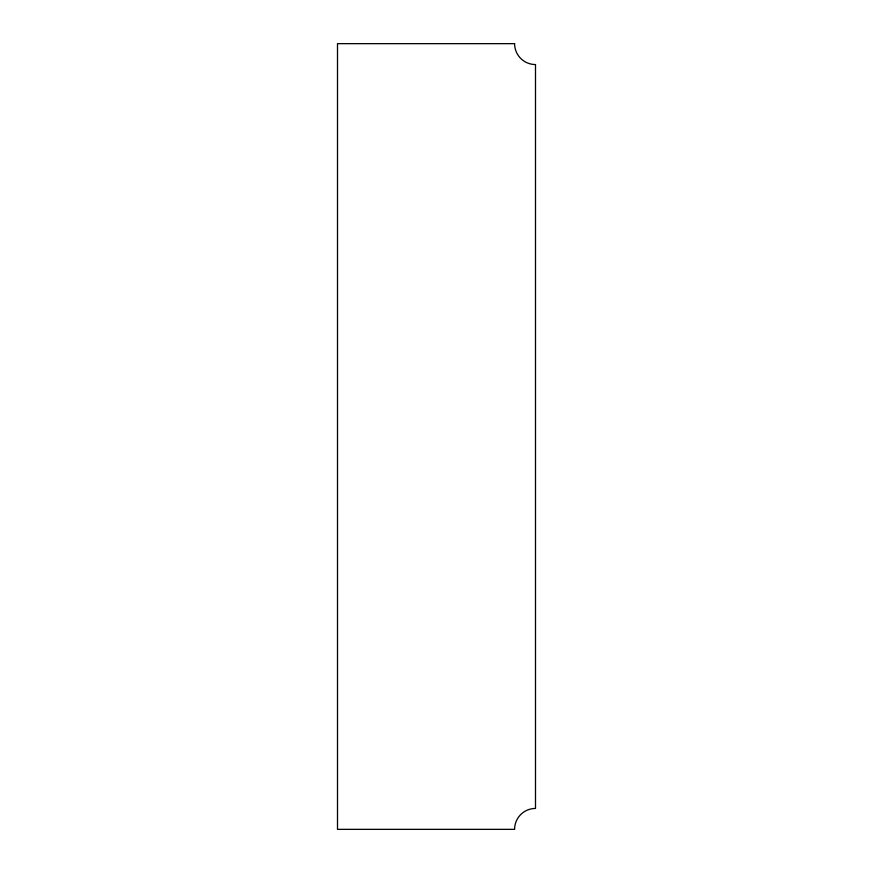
<?xml version="1.0" encoding="UTF-8"?>
<svg xmlns="http://www.w3.org/2000/svg" width="873" height="873" viewBox="0 0 873 873"><rect width="100%" height="100%" fill="white"/><g stroke="black" fill="none" stroke-linecap="round" stroke-linejoin="round"><path stroke-width="1.31" d="M514.59 43.65L337.502 43.65L337.502 829.35L514.59 829.35A20.908 20.908 0 0 1 535.498 808.442L535.498 64.558A20.908 20.908 0 0 1 514.59 43.65"/></g></svg>
